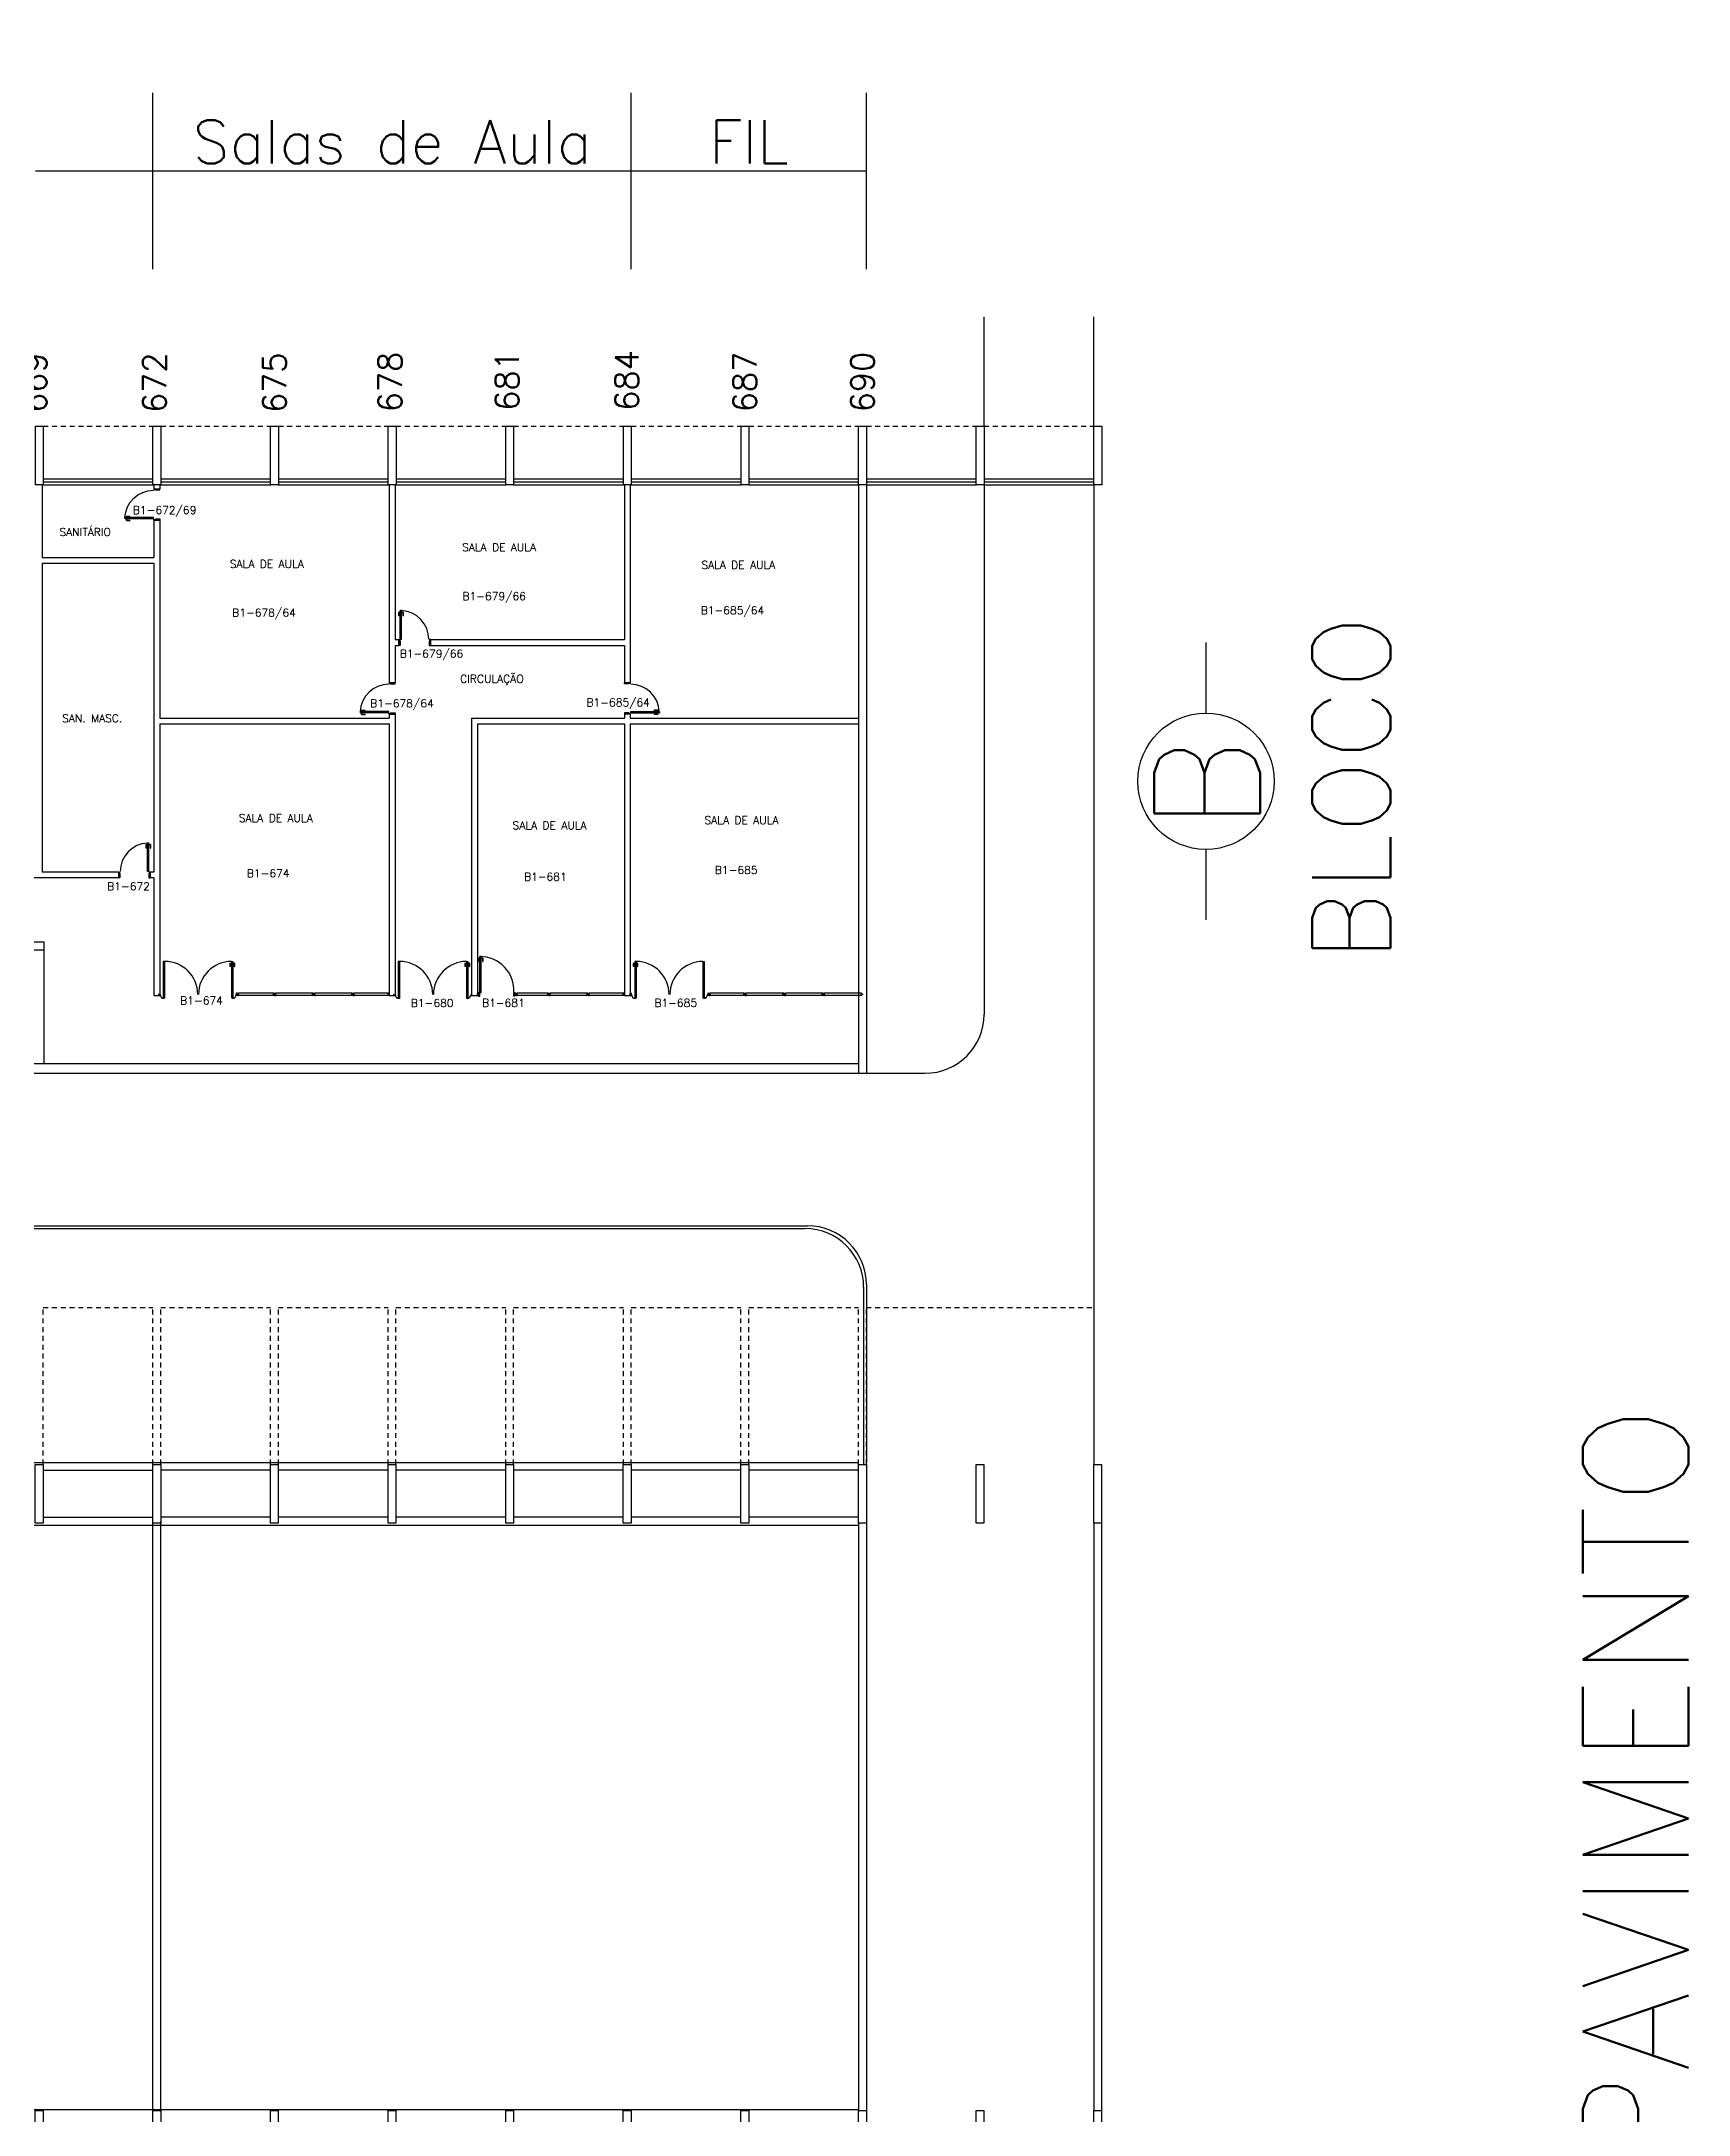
# Model space of a CAD drawing. Header units: millimetres. Extents: x 2308 to 2568, y 1142 to 1238.
# Drawn here: x 2525.6 to 2567.6, y 1185.4 to 1238.3 of the extents above; entities that cross this region are included whole.
import ezdxf

# ---------------------------------------------------------------- set-up
doc = ezdxf.new("R2010")
doc.units = ezdxf.units.MM
doc.linetypes.add('HIDDEN2', pattern=[0.1875, 0.125, -0.0625])
for name, color, linetype in [('ALV', 2, 'Continuous'), ('DIV', 2, 'Continuous'), ('ESQ', 1, 'Continuous'), ('ESTR', 3, 'Continuous'), ('NOPILAR1', 2, 'Continuous'), ('PISO', 1, 'Continuous'), ('PORTA', 2, 'Continuous'), ('PROJ', 1, 'HIDDEN2'), ('TEXTO', 2, 'Continuous'), ('TEXTO-ENDEREÇO', 2, 'Continuous'), ('TXT-IDENTIFICAÇÃO', 4, 'Continuous'), ('USO1', 2, 'Continuous')]:
    doc.layers.add(name, color=color, linetype=linetype)
doc.styles.add('1', font='romans.shx')
doc.styles.add('LEGENDA', font='romans.shx', dxfattribs={"height": 0.2})
doc.styles.add('NOPILAR', font='simplex.shx', dxfattribs={"height": 0.6})
doc.styles.add('UNB-100', font='simplex.shx', dxfattribs={"height": 0.2})
doc.styles.add('UNB-100-1', font='simplex.shx', dxfattribs={"height": 0.2})
doc.dimstyles.new('1-600', dxfattribs={"dimtxt": 1.1, "dimasz": 2.5, "dimexe": 2, "dimexo": 4, "dimgap": 0.2, "dimtad": 1, "dimdec": 0, "dimzin": 4, "dimdsep": 46, "dimlunit": 6, "dimtxsty": '1', "dimblk1": 'NONE', "dimblk2": 'NONE', "dimsah": 1, "dimcen": 0, "dimclrd": 2, "dimclre": 2, "dimclrt": 2, "dimadec": 0, "dimazin": 0, "dimtfac": 1, "dimtdec": 0, "dimtmove": 2, "dimatfit": 3, "dimldrblk": 'NONE', "dimfxl": 1, "dimtolj": 1, "dimtzin": 0, "dimarcsym": 0})

# ---------------------------------------------------------------- blocks, each defined once
blk = doc.blocks.new('PILAR-SLN')
for points in [[(0.2, 0), (0.2, -1.5), (0, -1.5), (0, 0)], [(0.197, -26.487), (0.197, -27.987), (-0.003, -27.987), (-0.003, -26.487)], [(0.197, -42.97), (0.197, -44.47), (-0.003, -44.47), (-0.003, -42.97)]]:
    blk.add_lwpolyline(points, close=True)
blk = doc.blocks.new('PDVDP-SLN')
for p, q in [((0.112, 0.84), (0.112, -0.1)), ((0.147, 0.84), (0.112, 0.84)), ((0.147, 0.84), (0.147, -0.1)), ((1.853, 0.84), (1.888, 0.84)), ((1.853, 0.84), (1.853, -0.1)), ((1.888, 0.84), (1.888, -0.1)), ((0.009, 0), (-0.009, 0)), ((0, -0.012), (0, 0.01)), ((0.147, -0.1), (0.112, -0.1))]:
    blk.add_line(p, q)
for centre, radius, start, end in [((0.148, -0.002), 0.843, 0, 90), ((1.853, -0.002), 0.843, 90, 180), ((0.131, 0), 0.101, 180, 270), ((1.87, 0), 0.101, 270, 0)]:
    blk.add_arc(centre, radius, start, end)
blk = doc.blocks.new('MTINI-SLN')
for p, q in [((-0.03, 0.008), (-0.03, 0.03)), ((0.03, 0.03), (-0.03, 0.03)), ((-0.03, 0.008), (-0.02, 0.008)), ((-0.009, 0.03), (-0.027, 0.03)), ((-0.02, 0.008), (-0.02, 0)), ((-0.001, 0), (-0.02, 0)), ((-0.006, 0.02), (-0.006, 0.03)), ((-0.006, 0.023), (-0.006, 0.027)), ((-0.006, 0.02), (0.006, 0.02)), ((0.005, 0.03), (-0.005, 0.03)), ((0.005, 0), (-0.005, 0)), ((0.004, 0.02), (-0.004, 0.02)), ((0.02, 0), (-0.001, 0)), ((0, -0.005), (0, 0.005)), ((0.006, 0.02), (0.006, 0.03)), ((0.006, 0.023), (0.006, 0.027)), ((0.009, 0.03), (0.027, 0.03)), ((0.03, 0.008), (0.02, 0.008)), ((0.02, 0), (0.02, 0.008)), ((0.03, 0.008), (0.03, 0.03))]:
    blk.add_line(p, q)
blk = doc.blocks.new('DIVMT-SLN')
for p, q in [((-0.03, 0.03), (-0.03, 0.006)), ((-0.008, 0.03), (-0.03, 0.03)), ((-0.0185, 0.006), (-0.03, 0.006)), ((-0.0185, -0.006), (-0.0185, 0.006)), ((-0.008, 0.03), (-0.008, 0.02)), ((-0.008, 0.02), (0.008, 0.02)), ((-0.0051, 0), (0.0051, 0)), ((0.0051, 0), (-0.0051, 0)), ((-0.0051, 0), (0.0051, 0)), ((0, -0.0051), (0, 0.0051)), ((0, 0.0051), (0, -0.0051)), ((0.008, 0.03), (0.008, 0.02)), ((0.008, 0.03), (0.03, 0.03)), ((0.0205, 0.006), (0.03, 0.006)), ((0.0205, -0.006), (0.0205, 0.006)), ((0.0205, 0.006), (0.0205, -0.006)), ((0.0205, 0.006), (0.03, 0.006)), ((0.97, 0.03), (0.03, 0.03)), ((0.03, 0.006), (0.03, 0.03)), ((0.03, -0.03), (0.03, 0.03)), ((0.03, -0.005), (0.03, 0.005)), ((0.97, -0.03), (0.97, 0.03)), ((0.97, 0.03), (0.97, 0.009)), ((0.97, 0.009), (0.97, 0.027)), ((0.9795, 0.006), (0.97, 0.006)), ((0.97, -0.005), (0.97, 0.005)), ((0.9795, 0.006), (0.9795, -0.006)), ((1.0051, 0), (0.9949, 0)), ((1, 0.0051), (1, -0.0051)), ((-0.0185, -0.006), (-0.03, -0.006)), ((-0.03, -0.03), (-0.03, -0.006)), ((-0.008, -0.03), (-0.03, -0.03)), ((-0.008, -0.03), (-0.008, -0.02)), ((-0.008, -0.02), (0.008, -0.02)), ((0.008, -0.03), (0.008, -0.02)), ((0.008, -0.03), (0.03, -0.03)), ((0.0205, -0.006), (0.03, -0.006)), ((0.0205, -0.006), (0.03, -0.006)), ((0.03, -0.006), (0.03, -0.03)), ((0.97, -0.03), (0.03, -0.03)), ((0.9795, -0.006), (0.97, -0.006)), ((0.97, -0.009), (0.97, -0.027))]:
    blk.add_line(p, q)
blk = doc.blocks.new('PD80-SLN')
at = {"color": 1}
for p, q in [((-0.777, 0.01), (-0.777, -0.03)), ((-0.777, 0.01), (-0.687, 0.01)), ((-0.687, 0), (-0.687, 0.01)), ((-0.777, -0.105), (-0.777, -0.065)), ((-0.777, -0.105), (-0.687, -0.105)), ((-0.767, 0), (-0.767, -0.03)), ((-0.767, 0), (-0.687, 0)), ((-0.767, -0.095), (-0.767, -0.065)), ((-0.767, -0.095), (-0.687, -0.095)), ((-0.687, -0.095), (-0.687, -0.105))]:
    blk.add_line(p, q, dxfattribs=at)
at = {"color": 2}
for p, q in [((-0.075, 0), (0.075, 0)), ((-0.075, 0), (-0.075, -0.02)), ((0.075, -0.03), (0.075, 0)), ((-0.817, -0.065), (-0.817, -0.03)), ((-0.085, -0.03), (-0.817, -0.03)), ((-0.085, -0.065), (-0.817, -0.065)), ((-0.085, -0.03), (-0.085, -0.065)), ((-0.075, -0.02), (-0.04, -0.02)), ((-0.04, -0.03), (-0.04, -0.02)), ((-0.04, -0.03), (0.075, -0.03)), ((-0.075, -0.781), (-0.04, -0.781)), ((-0.075, -0.801), (-0.075, -0.781)), ((-0.075, -0.801), (0.075, -0.801)), ((-0.075, -0.802), (0.075, -0.802)), ((-0.04, -0.771), (0.075, -0.771)), ((-0.04, -0.771), (-0.04, -0.781)), ((0.075, -0.771), (0.075, -0.801))]:
    blk.add_line(p, q, dxfattribs=at)
at = {"color": 1}
blk.add_arc((-0.085, -0.03), 0.731, 182.6571, 270, dxfattribs=at)
blk = doc.blocks.new('PE80-SLN')
at = {"color": 2}
for p, q in [((0.075, 0), (-0.075, 0)), ((-0.075, -0.03), (-0.075, 0)), ((0.075, 0), (0.075, -0.02)), ((0.04, -0.03), (-0.075, -0.03)), ((0.075, -0.02), (0.04, -0.02)), ((0.04, -0.03), (0.04, -0.02)), ((0.085, -0.03), (0.817, -0.03)), ((0.085, -0.03), (0.085, -0.065)), ((0.085, -0.065), (0.817, -0.065)), ((0.817, -0.065), (0.817, -0.03)), ((0.04, -0.771), (-0.075, -0.771)), ((-0.075, -0.771), (-0.075, -0.801)), ((0.075, -0.801), (-0.075, -0.801)), ((0.075, -0.802), (-0.075, -0.802)), ((0.04, -0.771), (0.04, -0.781)), ((0.075, -0.781), (0.04, -0.781)), ((0.075, -0.801), (0.075, -0.781))]:
    blk.add_line(p, q, dxfattribs=at)
at = {"color": 1}
for p, q in [((0.777, 0.01), (0.687, 0.01)), ((0.687, 0), (0.687, 0.01)), ((0.777, 0.01), (0.777, -0.03)), ((0.767, 0), (0.687, 0)), ((0.767, -0.095), (0.687, -0.095)), ((0.687, -0.095), (0.687, -0.105)), ((0.777, -0.105), (0.687, -0.105)), ((0.767, 0), (0.767, -0.03)), ((0.767, -0.095), (0.767, -0.065)), ((0.777, -0.105), (0.777, -0.065))]:
    blk.add_line(p, q, dxfattribs=at)
blk.add_arc((0.085, -0.03), 0.731, 270, 357.3429, dxfattribs=at)
blk = doc.blocks.new('*D81')
at = {"layer": 'USO1', "color": 2, "lineweight": -2, "transparency": 16777216}
for p, q in [((2528.431, 1232.506), (2528.431, 1237.006)), ((2540.631, 1232.506), (2540.631, 1237.006)), ((2540.631, 1235.006), (2528.431, 1235.006))]:
    blk.add_line(p, q, dxfattribs=at)
at = {"layer": 'USO1', "color": 2, "transparency": 16777216, "insert": (2534.531, 1235.756), "char_height": 1.1, "attachment_point": 5, "style": '1'}
blk.add_mtext('\\A1;Salas de Aula', dxfattribs=at)
blk = doc.blocks.new('_NONE')
at = {"color": 0, "linetype": 'ByBlock'}
blk.add_circle((0, 0), 0.25, dxfattribs=at)
blk = doc.blocks.new('*D75')
at = {"layer": 'USO1', "color": 2, "lineweight": -2, "transparency": 16777216}
for p, q in [((2540.631, 1232.506), (2540.631, 1237.006)), ((2546.631, 1232.506), (2546.631, 1237.006)), ((2546.631, 1235.006), (2540.631, 1235.006))]:
    blk.add_line(p, q, dxfattribs=at)
at = {"layer": 'USO1', "color": 2, "transparency": 16777216, "insert": (2543.631, 1235.756), "char_height": 1.1, "attachment_point": 5, "style": '1'}
blk.add_mtext('\\A1;FIL', dxfattribs=at)

msp = doc.modelspace()

# ---------------------------------------------------------------- linework, layer by layer
at = {"layer": 'ALV'}
for p, q in [((2525.606, 1227.006), (2525.606, 1225.156)), ((2528.456, 1227.006), (2528.456, 1226.906)), ((2528.456, 1226.906), (2528.606, 1226.906)), ((2528.606, 1227.006), (2528.606, 1226.906)), ((2534.456, 1227.006), (2534.456, 1221.958)), ((2534.606, 1227.006), (2534.606, 1223.056)), ((2540.456, 1227.006), (2540.456, 1223.056)), ((2540.606, 1227.006), (2540.606, 1221.958)), ((2546.431, 1227.006), (2546.431, 1211.995)), ((2546.631, 1227.031), (2546.631, 1211.995)), ((2528.456, 1226.105), (2528.456, 1225.156)), ((2528.606, 1226.105), (2528.456, 1226.105)), ((2528.456, 1226.105), (2528.606, 1226.105)), ((2528.606, 1226.105), (2528.606, 1221.056)), ((2525.606, 1225.156), (2528.456, 1225.156)), ((2525.606, 1225.006), (2525.606, 1217.128)), ((2525.606, 1225.006), (2528.456, 1225.006)), ((2528.456, 1225.006), (2528.456, 1217.128)), ((2534.606, 1223.056), (2534.706, 1223.056)), ((2534.606, 1222.906), (2534.606, 1221.958)), ((2534.606, 1222.906), (2534.706, 1222.906)), ((2534.706, 1222.906), (2534.706, 1223.056)), ((2535.508, 1223.056), (2540.456, 1223.056)), ((2535.508, 1222.906), (2535.508, 1223.056)), ((2535.508, 1222.906), (2540.456, 1222.906)), ((2540.456, 1222.906), (2540.456, 1221.958)), ((2534.606, 1221.958), (2534.456, 1221.958)), ((2540.606, 1221.958), (2540.456, 1221.958)), ((2528.606, 1221.056), (2534.456, 1221.056)), ((2534.456, 1221.156), (2534.456, 1221.056)), ((2534.606, 1221.156), (2534.456, 1221.156)), ((2534.606, 1221.156), (2534.606, 1213.978)), ((2536.556, 1221.056), (2540.456, 1221.056)), ((2536.556, 1221.056), (2536.556, 1213.977)), ((2540.456, 1221.156), (2540.456, 1221.056)), ((2540.606, 1221.156), (2540.456, 1221.156)), ((2540.606, 1221.156), (2540.606, 1221.056)), ((2540.606, 1221.056), (2546.431, 1221.056)), ((2528.606, 1220.906), (2528.606, 1213.979)), ((2528.606, 1220.906), (2534.456, 1220.906)), ((2534.456, 1220.906), (2534.456, 1213.978)), ((2536.706, 1220.906), (2540.456, 1220.906)), ((2536.706, 1220.906), (2536.706, 1213.977)), ((2540.456, 1220.906), (2540.456, 1213.978)), ((2540.606, 1220.906), (2540.606, 1213.978)), ((2540.606, 1220.906), (2546.431, 1220.906)), ((2527.555, 1216.978), (2523.508, 1216.978)), ((2527.555, 1217.128), (2525.606, 1217.128)), ((2527.555, 1217.128), (2527.555, 1216.978)), ((2528.356, 1217.128), (2528.356, 1216.978)), ((2528.456, 1217.128), (2528.356, 1217.128)), ((2528.456, 1216.978), (2528.356, 1216.978)), ((2528.456, 1216.978), (2528.456, 1213.979)), ((2521.645, 1215.345), (2525.646, 1215.345)), ((2525.646, 1215.345), (2525.646, 1212.245)), ((2521.645, 1215.145), (2525.646, 1215.145)), ((2528.456, 1213.979), (2528.606, 1213.979)), ((2534.456, 1213.978), (2534.607, 1213.978)), ((2536.556, 1213.977), (2536.706, 1213.977)), ((2540.456, 1213.978), (2540.606, 1213.978)), ((2324.472, 1212.245), (2546.431, 1212.245)), ((2324.472, 1211.995), (2546.481, 1211.995)), ((2546.431, 1211.995), (2546.631, 1211.995))]:
    msp.add_line(p, q, dxfattribs=at)
at = {"layer": 'DIV'}
for p, q in [((2530.395, 1214.808), (2530.395, 1214.718)), ((2530.395, 1214.808), (2530.435, 1214.808)), ((2530.405, 1214.718), (2530.395, 1214.718)), ((2530.405, 1214.798), (2530.405, 1214.718)), ((2530.405, 1214.798), (2530.435, 1214.798)), ((2530.51, 1214.808), (2530.47, 1214.808)), ((2530.5, 1214.798), (2530.47, 1214.798)), ((2530.5, 1214.798), (2530.5, 1214.718)), ((2530.5, 1214.718), (2530.51, 1214.718)), ((2530.51, 1214.808), (2530.51, 1214.718)), ((2536.389, 1214.806), (2536.429, 1214.806)), ((2536.389, 1214.806), (2536.389, 1214.716)), ((2536.399, 1214.716), (2536.389, 1214.716)), ((2536.399, 1214.796), (2536.429, 1214.796)), ((2536.399, 1214.796), (2536.399, 1214.716)), ((2536.504, 1214.806), (2536.464, 1214.806)), ((2536.494, 1214.796), (2536.464, 1214.796)), ((2536.494, 1214.796), (2536.494, 1214.716)), ((2536.494, 1214.716), (2536.504, 1214.716)), ((2536.504, 1214.806), (2536.504, 1214.716)), ((2536.729, 1214.934), (2536.729, 1214.844)), ((2536.729, 1214.934), (2536.769, 1214.934)), ((2536.739, 1214.844), (2536.73, 1214.844)), ((2536.739, 1214.924), (2536.739, 1214.844)), ((2536.739, 1214.924), (2536.769, 1214.924)), ((2536.772, 1214.059), (2536.772, 1214.974)), ((2536.802, 1214.974), (2536.772, 1214.974)), ((2536.802, 1214.059), (2536.802, 1214.974)), ((2536.844, 1214.934), (2536.804, 1214.934)), ((2536.834, 1214.924), (2536.804, 1214.924)), ((2536.834, 1214.924), (2536.834, 1214.844)), ((2536.834, 1214.844), (2536.844, 1214.844)), ((2536.844, 1214.934), (2536.844, 1214.844)), ((2540.679, 1214.807), (2540.679, 1214.717)), ((2540.679, 1214.807), (2540.719, 1214.807)), ((2540.689, 1214.717), (2540.679, 1214.717)), ((2540.689, 1214.797), (2540.689, 1214.717)), ((2540.689, 1214.797), (2540.719, 1214.797)), ((2540.794, 1214.807), (2540.754, 1214.807)), ((2540.784, 1214.797), (2540.754, 1214.797)), ((2540.784, 1214.797), (2540.784, 1214.717)), ((2540.784, 1214.717), (2540.794, 1214.717)), ((2540.794, 1214.807), (2540.794, 1214.717)), ((2530.576, 1214.038), (2530.554, 1214.038)), ((2530.554, 1214.038), (2530.554, 1214.014)), ((2530.566, 1214.014), (2530.554, 1214.014)), ((2530.554, 1213.978), (2530.554, 1214.002)), ((2530.566, 1214.002), (2530.554, 1214.002)), ((2530.576, 1213.978), (2530.554, 1213.978)), ((2530.566, 1214.002), (2530.566, 1214.014)), ((2530.576, 1214.038), (2530.576, 1214.028)), ((2530.576, 1214.028), (2530.592, 1214.028)), ((2530.576, 1213.988), (2530.592, 1213.988)), ((2530.576, 1213.978), (2530.576, 1213.988)), ((2530.579, 1214.008), (2530.589, 1214.008)), ((2530.589, 1214.008), (2530.579, 1214.008)), ((2530.579, 1214.008), (2530.589, 1214.008)), ((2530.584, 1214.013), (2530.584, 1214.002)), ((2530.584, 1214.002), (2530.584, 1214.013)), ((2530.592, 1214.038), (2530.614, 1214.038)), ((2530.592, 1214.038), (2530.592, 1214.028)), ((2530.592, 1213.978), (2530.592, 1213.988)), ((2530.592, 1213.978), (2530.614, 1213.978)), ((2530.605, 1214.014), (2530.614, 1214.014)), ((2530.605, 1214.014), (2530.605, 1214.002)), ((2530.605, 1214.002), (2530.605, 1214.014)), ((2530.605, 1214.014), (2530.614, 1214.014)), ((2530.605, 1214.002), (2530.614, 1214.002)), ((2530.605, 1214.002), (2530.614, 1214.002)), ((2530.614, 1213.978), (2530.614, 1214.038)), ((2530.614, 1214.014), (2530.614, 1214.038)), ((2531.501, 1214.038), (2530.614, 1214.038)), ((2530.614, 1214.003), (2530.614, 1214.013)), ((2530.614, 1214.002), (2530.614, 1213.978)), ((2531.501, 1213.978), (2530.614, 1213.978)), ((2531.501, 1214.038), (2531.501, 1214.017)), ((2531.501, 1213.978), (2531.501, 1214.038)), ((2531.501, 1214.017), (2531.501, 1214.035)), ((2531.511, 1214.014), (2531.501, 1214.014)), ((2531.501, 1214.003), (2531.501, 1214.013)), ((2531.511, 1214.002), (2531.501, 1214.002)), ((2531.501, 1213.999), (2531.501, 1213.981)), ((2531.511, 1214.014), (2531.511, 1214.002)), ((2531.536, 1214.008), (2531.526, 1214.008)), ((2531.531, 1214.013), (2531.531, 1214.002)), ((2533.523, 1214.038), (2533.501, 1214.038)), ((2533.501, 1214.038), (2533.501, 1214.014)), ((2533.513, 1214.014), (2533.501, 1214.014)), ((2533.501, 1213.978), (2533.501, 1214.002)), ((2533.513, 1214.002), (2533.501, 1214.002)), ((2533.523, 1213.978), (2533.501, 1213.978)), ((2533.513, 1214.002), (2533.513, 1214.014)), ((2533.523, 1214.038), (2533.523, 1214.028)), ((2533.523, 1214.028), (2533.539, 1214.028)), ((2533.523, 1213.988), (2533.539, 1213.988)), ((2533.523, 1213.978), (2533.523, 1213.988)), ((2533.526, 1214.008), (2533.536, 1214.008)), ((2533.536, 1214.008), (2533.526, 1214.008)), ((2533.526, 1214.008), (2533.536, 1214.008)), ((2533.531, 1214.013), (2533.531, 1214.002)), ((2533.531, 1214.002), (2533.531, 1214.013)), ((2533.539, 1214.038), (2533.561, 1214.038)), ((2533.539, 1214.038), (2533.539, 1214.028)), ((2533.539, 1213.978), (2533.539, 1213.988)), ((2533.539, 1213.978), (2533.561, 1213.978)), ((2533.552, 1214.014), (2533.561, 1214.014)), ((2533.552, 1214.014), (2533.552, 1214.002)), ((2533.552, 1214.002), (2533.552, 1214.014)), ((2533.552, 1214.014), (2533.561, 1214.014)), ((2533.552, 1214.002), (2533.561, 1214.002)), ((2533.552, 1214.002), (2533.561, 1214.002)), ((2533.561, 1213.978), (2533.561, 1214.038)), ((2533.561, 1214.014), (2533.561, 1214.038)), ((2534.426, 1214.038), (2533.561, 1214.038)), ((2533.561, 1214.003), (2533.561, 1214.013)), ((2533.561, 1214.002), (2533.561, 1213.978)), ((2534.426, 1213.978), (2533.561, 1213.978)), ((2534.426, 1214.038), (2534.426, 1214.017)), ((2534.426, 1213.978), (2534.426, 1214.038)), ((2534.426, 1214.017), (2534.426, 1214.035)), ((2534.436, 1214.014), (2534.426, 1214.014)), ((2534.426, 1214.003), (2534.426, 1214.013)), ((2534.436, 1214.002), (2534.426, 1214.002)), ((2534.426, 1213.999), (2534.426, 1213.981)), ((2534.436, 1214.014), (2534.436, 1214.002)), ((2534.462, 1214.008), (2534.451, 1214.008)), ((2534.456, 1214.013), (2534.456, 1214.002)), ((2536.736, 1214.059), (2536.736, 1214.044)), ((2536.756, 1214.059), (2536.736, 1214.059)), ((2536.736, 1214.044), (2536.736, 1213.974)), ((2536.736, 1213.974), (2536.736, 1213.959)), ((2536.736, 1213.959), (2536.766, 1213.959)), ((2536.756, 1214.029), (2536.756, 1214.059)), ((2536.756, 1214.029), (2536.766, 1214.029)), ((2536.766, 1213.959), (2536.766, 1214.029)), ((2536.772, 1214.059), (2536.802, 1214.059)), ((2537.644, 1214.029), (2537.634, 1214.029)), ((2537.634, 1213.959), (2537.634, 1214.029)), ((2537.664, 1213.959), (2537.634, 1213.959)), ((2537.644, 1214.029), (2537.644, 1214.059)), ((2537.644, 1214.059), (2537.664, 1214.059)), ((2537.685, 1214.038), (2537.663, 1214.038)), ((2537.663, 1214.038), (2537.663, 1214.014)), ((2537.675, 1214.014), (2537.663, 1214.014)), ((2537.663, 1213.978), (2537.663, 1214.002)), ((2537.675, 1214.002), (2537.663, 1214.002)), ((2537.685, 1213.978), (2537.663, 1213.978)), ((2537.664, 1214.059), (2537.664, 1214.044)), ((2537.664, 1214.044), (2537.664, 1213.974)), ((2537.664, 1213.974), (2537.664, 1213.959)), ((2537.675, 1214.002), (2537.675, 1214.014)), ((2537.685, 1214.038), (2537.685, 1214.028)), ((2537.685, 1214.028), (2537.701, 1214.028)), ((2537.685, 1213.988), (2537.701, 1213.988)), ((2537.685, 1213.978), (2537.685, 1213.988)), ((2537.688, 1214.008), (2537.699, 1214.008)), ((2537.699, 1214.008), (2537.688, 1214.008)), ((2537.688, 1214.008), (2537.699, 1214.008)), ((2537.693, 1214.013), (2537.693, 1214.002)), ((2537.693, 1214.002), (2537.693, 1214.013)), ((2537.701, 1214.038), (2537.723, 1214.038)), ((2537.701, 1214.038), (2537.701, 1214.028)), ((2537.701, 1213.978), (2537.701, 1213.988)), ((2537.701, 1213.978), (2537.723, 1213.978)), ((2537.714, 1214.014), (2537.723, 1214.014)), ((2537.714, 1214.014), (2537.714, 1214.002)), ((2537.714, 1214.002), (2537.714, 1214.014)), ((2537.714, 1214.014), (2537.723, 1214.014)), ((2537.714, 1214.002), (2537.723, 1214.002)), ((2537.714, 1214.002), (2537.723, 1214.002)), ((2537.723, 1213.978), (2537.723, 1214.038)), ((2537.723, 1214.014), (2537.723, 1214.038)), ((2538.501, 1214.038), (2537.723, 1214.038)), ((2537.723, 1214.003), (2537.723, 1214.013)), ((2537.723, 1214.002), (2537.723, 1213.978)), ((2538.501, 1213.978), (2537.723, 1213.978)), ((2538.501, 1214.038), (2538.501, 1214.017)), ((2538.501, 1213.978), (2538.501, 1214.038)), ((2538.501, 1214.017), (2538.501, 1214.035)), ((2538.511, 1214.014), (2538.501, 1214.014)), ((2538.501, 1214.003), (2538.501, 1214.013)), ((2538.511, 1214.002), (2538.501, 1214.002)), ((2538.501, 1213.999), (2538.501, 1213.981)), ((2538.511, 1214.014), (2538.511, 1214.002)), ((2538.536, 1214.008), (2538.526, 1214.008)), ((2538.531, 1214.013), (2538.531, 1214.002)), ((2539.523, 1214.038), (2539.501, 1214.038)), ((2539.501, 1214.038), (2539.501, 1214.014)), ((2539.513, 1214.014), (2539.501, 1214.014)), ((2539.501, 1213.978), (2539.501, 1214.002)), ((2539.513, 1214.002), (2539.501, 1214.002)), ((2539.523, 1213.978), (2539.501, 1213.978)), ((2539.513, 1214.002), (2539.513, 1214.014)), ((2539.523, 1214.038), (2539.523, 1214.028)), ((2539.523, 1214.028), (2539.539, 1214.028)), ((2539.523, 1213.988), (2539.539, 1213.988)), ((2539.523, 1213.978), (2539.523, 1213.988)), ((2539.526, 1214.008), (2539.536, 1214.008)), ((2539.536, 1214.008), (2539.526, 1214.008)), ((2539.526, 1214.008), (2539.536, 1214.008)), ((2539.531, 1214.013), (2539.531, 1214.002)), ((2539.531, 1214.002), (2539.531, 1214.013)), ((2539.539, 1214.038), (2539.561, 1214.038)), ((2539.539, 1214.038), (2539.539, 1214.028)), ((2539.539, 1213.978), (2539.539, 1213.988)), ((2539.539, 1213.978), (2539.561, 1213.978)), ((2539.552, 1214.014), (2539.561, 1214.014)), ((2539.552, 1214.014), (2539.552, 1214.002)), ((2539.552, 1214.002), (2539.552, 1214.014)), ((2539.552, 1214.014), (2539.561, 1214.014)), ((2539.552, 1214.002), (2539.561, 1214.002)), ((2539.552, 1214.002), (2539.561, 1214.002)), ((2540.427, 1214.037), (2539.561, 1214.038)), ((2539.561, 1213.978), (2539.561, 1214.038)), ((2539.561, 1214.014), (2539.561, 1214.038)), ((2539.561, 1214.003), (2539.561, 1214.013)), ((2539.561, 1214.002), (2539.561, 1213.978)), ((2540.427, 1213.977), (2539.561, 1213.978)), ((2540.427, 1214.037), (2540.427, 1214.016)), ((2540.427, 1213.977), (2540.427, 1214.037)), ((2540.427, 1214.016), (2540.427, 1214.034)), ((2540.436, 1214.013), (2540.427, 1214.013)), ((2540.427, 1214.002), (2540.427, 1214.012)), ((2540.436, 1214.001), (2540.427, 1214.001)), ((2540.427, 1213.998), (2540.427, 1213.98)), ((2540.436, 1214.013), (2540.436, 1214.001)), ((2540.462, 1214.007), (2540.451, 1214.007)), ((2540.457, 1214.013), (2540.457, 1214.002)), ((2542.603, 1214.038), (2542.581, 1214.038)), ((2542.581, 1214.038), (2542.581, 1214.014)), ((2542.593, 1214.014), (2542.581, 1214.014)), ((2542.581, 1213.978), (2542.581, 1214.002)), ((2542.593, 1214.002), (2542.581, 1214.002)), ((2542.603, 1213.978), (2542.581, 1213.978)), ((2542.593, 1214.002), (2542.593, 1214.014)), ((2542.603, 1214.038), (2542.603, 1214.028)), ((2542.603, 1214.028), (2542.619, 1214.028)), ((2542.603, 1213.988), (2542.619, 1213.988)), ((2542.603, 1213.978), (2542.603, 1213.988)), ((2542.606, 1214.008), (2542.616, 1214.008)), ((2542.616, 1214.008), (2542.606, 1214.008)), ((2542.606, 1214.008), (2542.616, 1214.008)), ((2542.611, 1214.013), (2542.611, 1214.002)), ((2542.611, 1214.002), (2542.611, 1214.013)), ((2542.619, 1214.038), (2542.641, 1214.038)), ((2542.619, 1214.038), (2542.619, 1214.028)), ((2542.619, 1213.978), (2542.619, 1213.988)), ((2542.619, 1213.978), (2542.641, 1213.978)), ((2542.632, 1214.014), (2542.641, 1214.014)), ((2542.632, 1214.014), (2542.632, 1214.002)), ((2542.632, 1214.002), (2542.632, 1214.014)), ((2542.632, 1214.014), (2542.641, 1214.014)), ((2542.632, 1214.002), (2542.641, 1214.002)), ((2542.632, 1214.002), (2542.641, 1214.002)), ((2542.641, 1213.978), (2542.641, 1214.038)), ((2542.641, 1214.014), (2542.641, 1214.038)), ((2543.501, 1214.038), (2542.641, 1214.038)), ((2542.641, 1214.003), (2542.641, 1214.013)), ((2542.641, 1214.002), (2542.641, 1213.978)), ((2543.501, 1213.978), (2542.641, 1213.978)), ((2543.501, 1214.038), (2543.501, 1214.017)), ((2543.501, 1213.978), (2543.501, 1214.038)), ((2543.501, 1214.017), (2543.501, 1214.035)), ((2543.511, 1214.014), (2543.501, 1214.014)), ((2543.501, 1214.003), (2543.501, 1214.013)), ((2543.511, 1214.002), (2543.501, 1214.002)), ((2543.501, 1213.999), (2543.501, 1213.981)), ((2543.511, 1214.014), (2543.511, 1214.002)), ((2543.536, 1214.008), (2543.526, 1214.008)), ((2543.531, 1214.013), (2543.531, 1214.002))]:
    msp.add_line(p, q, dxfattribs=at)
msp.add_arc((2536.769, 1214.109), 0.865, 356.6786, 90, dxfattribs=at)
at = {"layer": 'ESQ'}
for p, q in [((2525.631, 1227.156), (2528.431, 1227.156)), ((2525.631, 1227.081), (2528.431, 1227.081)), ((2525.631, 1227.006), (2528.433, 1227.006)), ((2528.631, 1227.156), (2531.433, 1227.156)), ((2528.631, 1227.081), (2531.433, 1227.081)), ((2528.631, 1227.006), (2531.433, 1227.006)), ((2531.631, 1227.156), (2534.433, 1227.156)), ((2531.631, 1227.081), (2534.433, 1227.081)), ((2531.631, 1227.006), (2534.433, 1227.006)), ((2534.631, 1227.156), (2537.433, 1227.156)), ((2534.631, 1227.081), (2537.433, 1227.081)), ((2534.631, 1227.006), (2537.433, 1227.006)), ((2537.631, 1227.156), (2540.433, 1227.156)), ((2537.631, 1227.081), (2540.433, 1227.081)), ((2537.631, 1227.006), (2540.433, 1227.006)), ((2540.631, 1227.156), (2543.433, 1227.156)), ((2540.631, 1227.081), (2543.433, 1227.081)), ((2540.631, 1227.006), (2543.433, 1227.006)), ((2543.631, 1227.156), (2546.433, 1227.156)), ((2543.631, 1227.081), (2546.433, 1227.081)), ((2543.631, 1227.006), (2546.433, 1227.006)), ((2546.631, 1227.156), (2549.433, 1227.156)), ((2546.631, 1227.081), (2549.433, 1227.081)), ((2546.631, 1227.006), (2549.433, 1227.006)), ((2549.631, 1227.156), (2552.433, 1227.156)), ((2549.631, 1227.081), (2552.433, 1227.081)), ((2549.631, 1227.006), (2552.433, 1227.006))]:
    msp.add_line(p, q, dxfattribs=at)
at = {"layer": 'PISO'}
for p, q in [((2549.631, 1228.506), (2549.631, 1231.291)), ((2552.431, 1228.506), (2552.431, 1231.291)), ((2549.629, 1227.054), (2549.629, 1213.495)), ((2552.431, 1227.006), (2552.429, 1202.019)), ((2546.631, 1211.995), (2548.129, 1211.995)), ((2514.999, 1208.105), (2545.129, 1208.105)), ((2515.069, 1208.035), (2545.059, 1208.035)), ((2546.559, 1206.535), (2546.559, 1202.019)), ((2546.629, 1206.605), (2546.629, 1202.068)), ((2513.629, 1202.069), (2546.429, 1202.069)), ((2525.629, 1201.869), (2528.429, 1201.869)), ((2531.429, 1201.869), (2528.629, 1201.869)), ((2534.429, 1201.869), (2531.629, 1201.869)), ((2537.429, 1201.869), (2534.629, 1201.869)), ((2540.429, 1201.869), (2537.629, 1201.869)), ((2543.429, 1201.869), (2540.629, 1201.869)), ((2546.429, 1201.869), (2543.629, 1201.869)), ((2513.629, 1200.469), (2546.429, 1200.469)), ((2525.629, 1200.669), (2528.429, 1200.669)), ((2528.429, 1185.509), (2528.429, 1200.558)), ((2531.429, 1200.669), (2528.629, 1200.669)), ((2528.629, 1185.509), (2528.629, 1200.558)), ((2534.429, 1200.669), (2531.629, 1200.669)), ((2537.429, 1200.669), (2534.629, 1200.669)), ((2540.429, 1200.669), (2537.629, 1200.669)), ((2543.429, 1200.669), (2540.629, 1200.669)), ((2546.429, 1200.669), (2543.629, 1200.669)), ((2546.429, 1200.519), (2546.429, 1185.509)), ((2546.629, 1200.519), (2546.629, 1185.509)), ((2552.429, 1200.519), (2552.429, 1185.509)), ((2552.629, 1200.519), (2552.629, 1185.509)), ((2513.629, 1185.559), (2546.429, 1185.559))]:
    msp.add_line(p, q, dxfattribs=at)
for centre, start, end in [((2548.129, 1213.495), 270, 0), ((2545.059, 1206.535), 0, 90), ((2545.129, 1206.605), 0, 90)]:
    msp.add_arc(centre, 1.5, start, end, dxfattribs=at)
at = {"layer": 'PROJ'}
for p, q in [((2525.631, 1228.506), (2528.431, 1228.506)), ((2528.631, 1228.506), (2531.431, 1228.506)), ((2531.631, 1228.506), (2534.431, 1228.506)), ((2534.631, 1228.506), (2537.431, 1228.506)), ((2537.631, 1228.506), (2540.431, 1228.506)), ((2540.631, 1228.506), (2543.431, 1228.506)), ((2543.631, 1228.506), (2546.431, 1228.506)), ((2546.631, 1228.506), (2549.431, 1228.506)), ((2549.631, 1228.506), (2552.431, 1228.506)), ((2525.629, 1202.019), (2525.629, 1206.019)), ((2525.629, 1206.019), (2528.429, 1206.019)), ((2528.429, 1202.019), (2528.429, 1206.019)), ((2528.629, 1206.019), (2531.429, 1206.019)), ((2528.629, 1202.019), (2528.629, 1206.019)), ((2531.429, 1202.019), (2531.429, 1206.019)), ((2531.629, 1202.019), (2531.629, 1206.019)), ((2531.629, 1206.019), (2534.429, 1206.019)), ((2534.429, 1202.019), (2534.429, 1206.019)), ((2534.629, 1202.019), (2534.629, 1206.019)), ((2534.629, 1206.019), (2537.429, 1206.019)), ((2537.429, 1202.019), (2537.429, 1206.019)), ((2537.629, 1206.019), (2540.429, 1206.019)), ((2537.629, 1202.019), (2537.629, 1206.019)), ((2540.429, 1202.019), (2540.429, 1206.019)), ((2540.629, 1202.019), (2540.629, 1206.019)), ((2540.629, 1206.019), (2543.429, 1206.019)), ((2543.429, 1202.019), (2543.429, 1206.019)), ((2543.629, 1206.019), (2546.429, 1206.019)), ((2543.629, 1202.019), (2543.629, 1206.019)), ((2546.429, 1202.019), (2546.429, 1206.019)), ((2546.629, 1206.019), (2552.429, 1206.019)), ((2546.629, 1202.019), (2546.629, 1206.019))]:
    msp.add_line(p, q, dxfattribs=at)
at = {"layer": 'TXT-IDENTIFICAÇÃO', "color": 2}
for p, q in [((2555.29, 1222.981), (2555.29, 1221.184)), ((2555.29, 1217.706), (2555.29, 1215.91))]:
    msp.add_line(p, q, dxfattribs=at)
at = {"layer": 'TXT-IDENTIFICAÇÃO', "color": 3}
msp.add_circle((2555.29, 1219.445), 1.739, dxfattribs=at)
at = {"layer": 'USO1'}
msp.add_line((2528.431, 1235.006), (2525.431, 1235.006), dxfattribs=at)

# ---------------------------------------------------------------- block references
at = {"layer": 'DIV'}
for name, p in [('PDVDP-SLN', (2528.582, 1214.008)), ('PDVDP-SLN', (2534.576, 1214.006)), ('PDVDP-SLN', (2540.606, 1214.007)), ('DIVMT-SLN', (2531.531, 1214.008)), ('DIVMT-SLN', (2532.531, 1214.008)), ('DIVMT-SLN', (2538.531, 1214.008)), ('DIVMT-SLN', (2543.531, 1214.008)), ('DIVMT-SLN', (2544.531, 1214.008)), ('DIVMT-SLN', (2545.531, 1214.008))]:
    msp.add_blockref(name, p, dxfattribs=at)
for p, rotation in [((2534.456, 1214.008), 90), ((2536.707, 1214.009), 270), ((2540.457, 1214.007), 90), ((2540.606, 1214.007), 270)]:
    msp.add_blockref('MTINI-SLN', p, dxfattribs=dict(at, rotation=rotation))
at = {"layer": 'ESTR'}
for p in [(2525.431, 1228.506), (2528.431, 1228.506), (2531.431, 1228.506), (2534.431, 1228.506), (2537.431, 1228.506), (2540.431, 1228.506), (2543.431, 1228.506), (2546.431, 1228.506), (2546.431, 1228.506), (2549.431, 1228.506), (2552.431, 1228.506)]:
    msp.add_blockref('PILAR-SLN', p, dxfattribs=at)
at = {"layer": 'PORTA', "xscale": -1, "rotation": 180}
msp.add_blockref('PD80-SLN', (2528.531, 1226.105), dxfattribs=at)
at = {"layer": 'PORTA'}
for name, p, rotation in [('PE80-SLN', (2534.706, 1222.981), 90), ('PE80-SLN', (2534.531, 1221.156), 180), ('PD80-SLN', (2540.531, 1221.156), 180), ('PD80-SLN', (2528.356, 1217.053), 270)]:
    msp.add_blockref(name, p, dxfattribs=dict(at, rotation=rotation))

# ---------------------------------------------------------------- texts
at = {"layer": 'NOPILAR1', "style": 'NOPILAR'}
for s, p in [('669', (2525.721, 1228.837)), ('669', (2525.721, 1228.837)), ('672', (2528.771, 1228.837)), ('672', (2528.771, 1228.837)), ('675', (2531.829, 1228.837)), ('675', (2531.829, 1228.837)), ('678', (2534.779, 1228.856)), ('678', (2534.779, 1228.856)), ('681', (2537.766, 1228.895)), ('681', (2537.766, 1228.895)), ('684', (2540.818, 1228.895)), ('684', (2540.818, 1228.895)), ('687', (2543.829, 1228.856)), ('687', (2543.829, 1228.856)), ('690', (2546.829, 1228.856)), ('690', (2546.829, 1228.856))]:
    msp.add_text(s, height=0.6, rotation=90, dxfattribs=at).set_placement(p)
at = {"layer": 'TEXTO', "style": 'UNB-100'}
for s, p in [('SANITÁRIO', (2526.046, 1225.701)), ('SAN. MASC.', (2526.115, 1220.951))]:
    msp.add_text(s, height=0.2, dxfattribs=at).set_placement(p)
at = {"layer": 'TEXTO', "linetype": 'Continuous', "style": 'UNB-100'}
for s, p in [('SALA DE AULA', (2536.316, 1225.312)), ('SALA DE AULA', (2530.392, 1224.889)), ('SALA DE AULA', (2542.418, 1224.863)), ('B1-679/66', (2536.325, 1224.065)), ('B1-678/64', (2530.453, 1223.643)), ('B1-685/64', (2542.403, 1223.703)), ('CIRCULAÇÃO', (2536.267, 1221.957)), ('SALA DE AULA', (2530.62, 1218.404)), ('SALA DE AULA', (2537.604, 1218.217)), ('SALA DE AULA', (2542.5, 1218.351)), ('B1-674', (2530.826, 1216.997)), ('B1-681', (2537.896, 1216.908)), ('B1-685', (2542.764, 1217.079))]:
    msp.add_text(s, height=0.2, dxfattribs=at).set_placement(p)
at = {"layer": 'TEXTO-ENDEREÇO', "style": 'UNB-100-1'}
for s, p in [('B1-672/69', (2527.918, 1226.261)), ('B1-679/66', (2534.725, 1222.599)), ('B1-678/64', (2533.973, 1221.331)), ('B1-685/64', (2539.488, 1221.354)), ('B1-672', (2527.263, 1216.664)), ('B1-674', (2529.125, 1213.751)), ('B1-680', (2535.008, 1213.687)), ('B1-681', (2536.825, 1213.692)), ('B1-685', (2541.221, 1213.692))]:
    msp.add_text(s, height=0.2, dxfattribs=at).set_placement(p)
at = {"layer": 'TXT-IDENTIFICAÇÃO', "color": 4}
for s, height, style, p in [('BLOCO ', 2, 'LEGENDA', (2560.001, 1214.845)), ('B', 2.7, 'LEGENDA', (2556.669, 1218.155)), ('1° PAVIMENTO', 2.7, 'UNB-100', (2567.6, 1178.523))]:
    msp.add_text(s, height=height, rotation=90, dxfattribs=dict(at, style=style)).set_placement(p)

# ---------------------------------------------------------------- dimensions: what is measured, and where the dimension line sits
at = {"layer": 'USO1'}
for p1, p2, text, picture, middle in [((2540.631, 1228.506), (2528.431, 1228.506), 'Salas de Aula', '*D81', (2534.531, 1235.756)), ((2546.631, 1228.506), (2540.631, 1228.506), 'FIL', '*D75', (2543.631, 1235.756))]:
    dim = msp.add_aligned_dim(p1=p1, p2=p2, distance=-6.5, text=text, dimstyle='1-600', dxfattribs=at)
    dim.commit()
    dim.dimension.update_dxf_attribs({"geometry": picture, "text_midpoint": middle})

doc.saveas('drawing.dxf')
